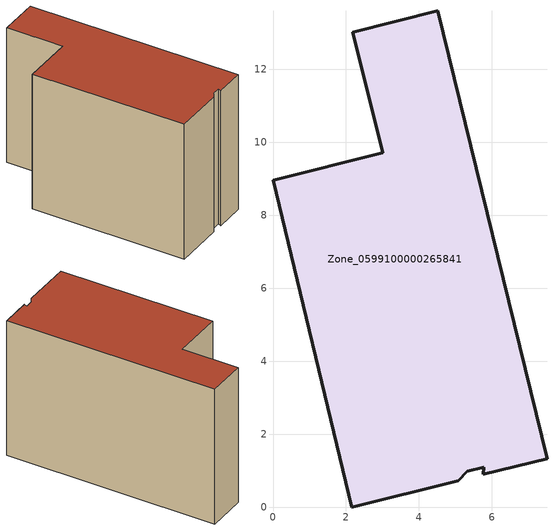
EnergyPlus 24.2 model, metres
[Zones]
Zone_0599100000265841
 floor ground (C_G): 3.01,9.71 2.19,13.02 4.52,13.6 7.51,1.33 5.76,0.9 5.78,1.09 5.33,0.98 5.08,0.73 2.16,0 0,8.96 z0
 wall outside (C_F): 2.19,13.02 3.01,9.71 0,8.96 2.16,0 5.08,0.73 5.33,0.98 5.78,1.09 5.76,0.9 7.51,1.33 4.52,13.6 2.19,13.02 z0:8.36
 roof outside (C_R): 5.76,0.9 7.51,1.33 4.52,13.6 2.19,13.02 3.01,9.71 0,8.96 2.16,0 5.08,0.73 5.33,0.98 5.78,1.09 z8.36
[BUILDING]
Pand.0599100000265841: North Axis=0; Terrain=City; Loads Convergence Tolerance Value=0.04; Temperature Convergence Tolerance Value=0.4; Solar Distribution=FullExterior; Maximum Number of Warmup Days=25; Minimum Number of Warmup Days=1
[Site:Location]
Rotterdam.The.Hague.AP_ZH_NLD Design_Conditions: Latitude=51.96; Longitude=4.45; Time Zone=1; Elevation=-4.5
[SITE:GROUNDTEMPERATURE:BUILDINGSURFACE]
18, 18, 18, 18, 18, 18, 18, 18, 18, 18, 18, 18
[MATERIAL] Thermal Absorptance=0.9; Solar Absorptance=0.7; Visible Absorptance=0.7
Name | Roughness | Thickness | Conductivity | Density | Specific Heat
G.TI.1975-1991 | MediumSmooth | 0.15 | 0.288461 | 540 | 1210
F.TI.1975-1991 | Rough | 0.3 | 0.230769 | 1920 | 840
R.TI.1975-1991 | MediumRough | 0.2 | 0.153846 | 1500 | 1000
[CONSTRUCTION]
C_G: G.TI.1975-1991
C_F: F.TI.1975-1991
C_R: R.TI.1975-1991
[ZONE]
Zone_0599100000265841: Type=1; Multiplier=1; Ceiling Height=Autocalculate; Volume=Autocalculate; Floor Area=autocalculate; Part of Total Floor Area=Yes
[ZONEINFILTRATION:DESIGNFLOWRATE]
Infil_Zone_0599100000265841: Zone or ZoneList or Space or SpaceList=Zone_0599100000265841; Schedule=AlwaysOn; Design Flow Rate Calculation Method=Flow/Area; Flow Rate per Floor Area=0.003; Constant Term Coefficient=1; Temperature Term Coefficient=0; Velocity Term Coefficient=0; Velocity Squared Term Coefficient=0
[HVACTEMPLATE:ZONE:IDEALLOADSAIRSYSTEM]
Zone_0599100000265841: Maximum Heating Supply Air Temperature=50; Minimum Cooling Supply Air Temperature=13; Maximum Heating Supply Air Humidity Ratio=0.0156; Minimum Cooling Supply Air Humidity Ratio=0.0077; Heating Limit=NoLimit; Cooling Limit=NoLimit; Dehumidification Control Type=ConstantSensibleHeatRatio; Cooling Sensible Heat Ratio=0.7; Dehumidification Setpoint=60; Humidification Control Type=None; Humidification Setpoint=30; Outdoor Air Method=None; Outdoor Air Flow Rate per Person=0.00944; Outdoor Air Flow Rate per Zone Floor Area=0; Outdoor Air Flow Rate per Zone=0; Demand Controlled Ventilation Type=None; Outdoor Air Economizer Type=NoEconomizer; Heat Recovery Type=None; Sensible Heat Recovery Effectiveness=0.7; Latent Heat Recovery Effectiveness=0.65
[ZONECONTROL:THERMOSTAT]
ThermostatControl_Zone_0599100000265841: Zone or ZoneList=Zone_0599100000265841; Control Type Schedule=DualSetpointControlType; Control 1=Thermostat_Zone_0599100000265841; Temperature Difference Between Cutout And Setpoint=0
[THERMOSTATSETPOINT:DUALSETPOINT]
Thermostat_Zone_0599100000265841: Heating Setpoint Temperature Schedule=HeatingSetpoint_Zone_0599100000265841; Cooling Setpoint Temperature Schedule=CoolingSetpoint_Zone_0599100000265841
[SCHEDULE:COMPACT]
HeatingSetpoint_Zone_0599100000265841: Through: 12/31, For: AllDays, Until: 24:00, 21
CoolingSetpoint_Zone_0599100000265841: Through: 12/31, For: AllDays, Until: 24:00, 24
DualSetpointControlType: Through: 12/31, For: AllDays, Until: 24:00, 4
AlwaysOn: Through: 12/31, For: AllDays, Until: 24:00, 1
